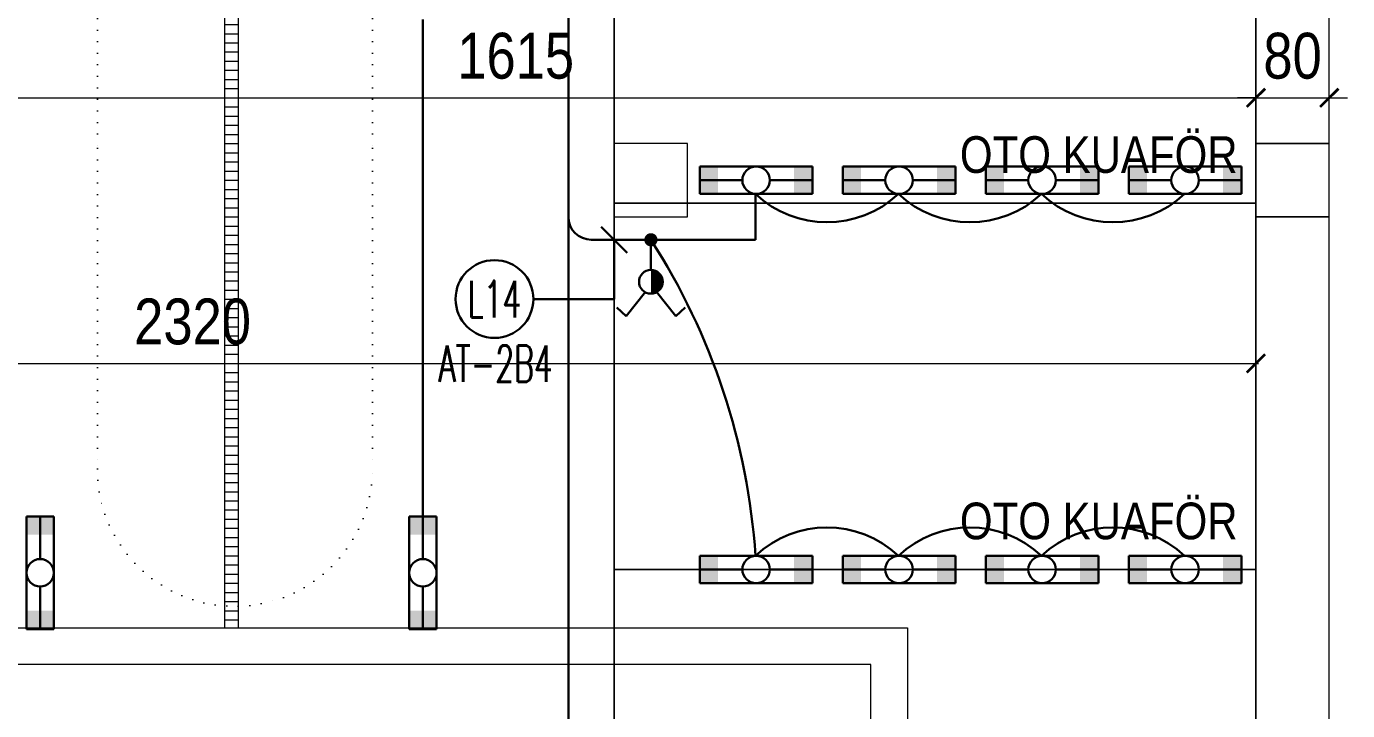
# Model space of a CAD drawing. Header units: metres. Extents: x -13316 to 152404, y -3899 to 30226.
# Drawn here: x 8119 to 9560, y 581 to 1328 of the extents above; entities that cross this region are included whole.
import ezdxf
from ezdxf.enums import TextEntityAlignment as Align

# ---------------------------------------------------------------- set-up
doc = ezdxf.new("R2010")
doc.units = ezdxf.units.M
doc.header["$LTSCALE"] = 100
doc.header["$MEASUREMENT"] = 0
doc.linetypes.add('DOT2', pattern=[0.125, 0, -0.125])
doc.linetypes.add('HIDDEN', pattern=[0.375, 0.25, -0.125])
doc.layers.get('0').update_dxf_attribs({"color": 9, "lineweight": 9})
for name, color, linetype, lineweight in [('00', 9, 'Continuous', 9), ('01', 9, 'Continuous', 9), ('06D', 9, 'Continuous', 9), ('21', 9, 'Continuous', 9), ('25', 9, 'Continuous', 9), ('E-2x36 W SIVAÜSTÜ FLUORESAN ARMATÜR (ETANŞ)', 7, 'Continuous', 30), ('E-KABLO', 7, 'Continuous', 30), ('E-KOMÜTATÖR ANAHTAR (ETANŞ)', 7, 'Continuous', 30), ('E-LINYE', 7, 'Continuous', 30)]:
    doc.layers.add(name, color=color, linetype=linetype, lineweight=lineweight)
doc.styles.add('E-YAZI', font='txttw.shx')
doc.styles.add('MuuM_TEXT-STANDART', font='ARIALN.TTF')
doc.dimstyles.new('MuuM_DIM200', dxfattribs={"dimscale": 20, "dimtxt": 2, "dimasz": 1, "dimexe": 1, "dimexo": 1, "dimgap": 1, "dimtad": 1, "dimdec": 1, "dimrnd": 0.5, "dimdsep": 46, "dimtxsty": 'MuuM_TEXT-STANDART', "dimblk": 'ARCHTICK', "dimcen": 0, "dimdle": 0.15, "dimclrd": 256, "dimclre": 256, "dimclrt": 256, "dimadec": 0, "dimazin": 0, "dimtfac": 5, "dimtdec": 1, "dimtix": 1, "dimtmove": 2, "dimatfit": 3, "dimldrblk": 'DOT', "dimfxl": 3, "dimfxlon": 1, "dimtolj": 1, "dimlwd": -1, "dimlwe": -1, "dimarcsym": 0})

# ---------------------------------------------------------------- blocks, each defined once
blk = doc.blocks.new('100_KOMÜTATÖR ANAHTAR (ETANŞ)')
at = {"layer": 'E-KOMÜTATÖR ANAHTAR (ETANŞ)', "color": 4}
for p, q in [((-1.695, 5.222), (-2.326, 4.622)), ((-0.372, 3.563), (-1.695, 5.222)), ((0.372, 3.563), (1.695, 5.222)), ((1.695, 5.222), (2.326, 4.622)), ((0, 2.053), (0, 0))]:
    blk.add_line(p, q, dxfattribs=at)
at = {"layer": 'E-KOMÜTATÖR ANAHTAR (ETANŞ)', "color": 4, "const_width": 0.81}
blk.add_lwpolyline([(0, 3.268, 0.414214), (-0.405, 2.863, 0.414214), (0, 2.458, 0.414214)], format="xyb", dxfattribs=at)
at = {"layer": 'E-KOMÜTATÖR ANAHTAR (ETANŞ)', "color": 4}
blk.add_circle((0, 2.863), 0.81, dxfattribs=at)
blk = doc.blocks.new('100_2x36 W SIVAÜSTÜ FLUORESAN ARMATÜR (ETANŞ)')
at = {"layer": 'E-2x36 W SIVAÜSTÜ FLUORESAN ARMATÜR (ETANŞ)', "color": 4}
for p, q in [((-6.15, 1.5), (6.15, 1.5)), ((-6.15, 1.5), (-6.15, -1.5)), ((6.15, 1.5), (6.15, -1.5)), ((-1.5, 0), (-6.15, 0)), ((1.5, 0), (6.15, 0)), ((-6.15, -1.5), (6.15, -1.5))]:
    blk.add_line(p, q, dxfattribs=at)
blk.add_circle((0, 0), 1.5, dxfattribs=at)
for points in [[(-4.15, 1.5), (-4.15, -1.5), (-6.15, 1.5), (-6.15, -1.5)], [(4.15, 1.5), (4.15, -1.5), (6.15, 1.5), (6.15, -1.5)]]:
    blk.add_solid(points, dxfattribs=at)
blk = doc.blocks.new('p-kolon_80x80')
blk.add_lwpolyline([(-40, -40), (40, -40), (40, 40), (-40, 40)], close=True)
blk = doc.blocks.new('2.bod.sitatik')
at = {"layer": '01'}
for p in [(8480, -7790), (9180, -7790)]:
    blk.add_blockref('p-kolon_80x80', p, dxfattribs=at)
blk = doc.blocks.new('p-ızgara')
at = {"layer": '06D'}
h = blk.add_hatch(dxfattribs=at)
h.set_pattern_fill('_USER', color=252, scale=10, angle=180, style=0, pattern_type=0)
h.set_pattern_definition([(180, (20, -8630), (-1e-15, -10), [])])
h.paths.add_polyline_path([(8015, -4975), (8015, -8278.5), (8030, -8278.5), (8030, -4975)])
blk.add_lwpolyline([(8015, -4975), (8015, -8278.5), (8030, -8278.5), (8030, -4975)], close=True, dxfattribs=at)
blk = doc.blocks.new('_ArchTick')
at = {"color": 0, "linetype": 'ByBlock', "const_width": 0.15}
blk.add_lwpolyline([(-0.5, -0.5), (0.5, 0.5)], dxfattribs=at)
blk = doc.blocks.new('*D684')
at = {"layer": '25', "transparency": 16777216}
for p, q in [((7525, -32440.8), (7525, -32360.8)), ((9140, -32440.8), (9140, -32360.8)), ((7522, -32380.8), (9143, -32380.8))]:
    blk.add_line(p, q, dxfattribs=at)
at = {"layer": '25', "transparency": 16777216, "xscale": 20, "yscale": 20, "zscale": 20, "rotation": 180}
blk.add_blockref('_ArchTick', (7525, -32380.8), dxfattribs=at)
at = {"layer": '25', "transparency": 16777216, "xscale": 20, "yscale": 20, "zscale": 20}
blk.add_blockref('_ArchTick', (9140, -32380.8), dxfattribs=at)
at = {"layer": '25', "transparency": 16777216, "insert": (8332.5, -32335.2), "char_height": 50, "attachment_point": 5, "style": 'MuuM_TEXT-STANDART'}
blk.add_mtext('\\A1;1615', dxfattribs=at)
blk = doc.blocks.new('_Dot')
at = {"color": 0, "linetype": 'ByBlock', "lineweight": -2}
blk.add_line((-0.5, 0), (-1, 0), dxfattribs=at)
at = {"color": 0, "linetype": 'ByBlock', "const_width": 0.5}
blk.add_lwpolyline([(-0.25, 0, 1), (0.25, 0, 1)], format="xyb", close=True, dxfattribs=at)
blk = doc.blocks.new('*D685')
at = {"layer": '25', "transparency": 16777216}
for p, q in [((9140, -32440.8), (9140, -32360.8)), ((9220, -32410.8), (9220, -32360.8)), ((9140, -32380.8), (9120, -32380.8)), ((9140, -32380.8), (9220, -32380.8)), ((9220, -32380.8), (9240, -32380.8))]:
    blk.add_line(p, q, dxfattribs=at)
at = {"layer": '25', "transparency": 16777216, "xscale": 20, "yscale": 20, "zscale": 20}
blk.add_blockref('_ArchTick', (9140, -32380.8), dxfattribs=at)
at = {"layer": '25', "transparency": 16777216, "xscale": 20, "yscale": 20, "zscale": 20, "rotation": 180}
blk.add_blockref('_ArchTick', (9220, -32380.8), dxfattribs=at)
at = {"layer": '25', "transparency": 16777216, "insert": (9180, -32335.2), "char_height": 50, "attachment_point": 5, "style": 'MuuM_TEXT-STANDART'}
blk.add_mtext('\\A1;80', dxfattribs=at)
blk = doc.blocks.new('*D688')
at = {"layer": '25', "transparency": 16777216}
for p, q in [((9140, -32610.8), (9140, -32690.8)), ((6820, -32730.8), (6820, -32650.8)), ((6817, -32670.8), (9143, -32670.8))]:
    blk.add_line(p, q, dxfattribs=at)
at = {"layer": '25', "transparency": 16777216, "xscale": 20, "yscale": 20, "zscale": 20, "rotation": 180}
blk.add_blockref('_ArchTick', (6820, -32670.8), dxfattribs=at)
at = {"layer": '25', "transparency": 16777216, "xscale": 20, "yscale": 20, "zscale": 20}
blk.add_blockref('_ArchTick', (9140, -32670.8), dxfattribs=at)
at = {"layer": '25', "transparency": 16777216, "insert": (7980, -32625.3), "char_height": 50, "attachment_point": 5, "style": 'MuuM_TEXT-STANDART'}
blk.add_mtext('\\A1;2320', dxfattribs=at)
blk = doc.blocks.new('p-işyeri')
at = {"color": 0, "const_width": 2}
blk.add_lwpolyline([(200, 0), (200, 700), (-200, 700), (-200, 0)], close=True, dxfattribs=at)
blk = doc.blocks.new('2.bod.Mimari')
at = {"layer": '00'}
for points in [[(9220, -7750), (9220, -7030), (9140, -7030), (9140, -7750)], [(9220, -8550), (9220, -7830), (9140, -7830), (9140, -8550)]]:
    blk.add_lwpolyline(points, close=True, dxfattribs=at)
at = {"layer": '06D', "linetype": 'DOT2'}
for points in [[(7876.12, -4350), (7876.12, -7755), (7876.12, -8105)], [(8176.12, -4350), (8176.12, -7755), (8176.12, -8105)]]:
    blk.add_lwpolyline(points, dxfattribs=at)
blk.add_lwpolyline([(7876.12, -8105, 1), (8176.12, -8105, 1)], format="xyb", dxfattribs=at)
at = {"layer": '06D'}
blk.add_lwpolyline([(1942.5, -8278.51), (8760, -8278.51), (8760, -8733.51), (8720, -8733.51), (8720, -8318.51), (1942.5, -8318.51), (1942.5, -8278.51)], dxfattribs=at)
blk.add_blockref('p-ızgara', (0, 0), dxfattribs=at)
at = {"layer": '06D', "color": 89, "linetype": 'HIDDEN', "true_color": 0x2e4d23, "rotation": 90}
for p in [(9140, -7615), (9140, -8015), (9140, -8415)]:
    blk.add_blockref('p-işyeri', p, dxfattribs=at)
at = {"layer": '21', "style": 'MuuM_TEXT-STANDART'}
for p in [(8817.08, -7793.96), (8817.08, -8193.96)]:
    blk.add_text('OTO KUAFÖR', height=40, dxfattribs=at).set_placement(p, align=Align.BOTTOM_LEFT)
at = {"layer": '25'}
for base, p1, p2, picture, middle in [((9140, -7699.98), (7525, -7959.4), (9140, -7830), '*D684', (8332.5, -7654.45)), ((9220, -7699.98), (9140, -7830), (9220, -7750), '*D685', (9180, -7654.45)), ((9140, -7990), (6820, -8249.42), (9140, -7830), '*D688', (7980, -7944.47))]:
    dim = blk.add_linear_dim(base=base, p1=p1, p2=p2, dimstyle='MuuM_DIM200', override={"dimtxt": 2.5}, dxfattribs=at)
    dim.commit()
    dim.dimension.update_dxf_attribs({"geometry": picture, "text_midpoint": middle, "insert": (0, 24680.79)})

msp = doc.modelspace()

# ---------------------------------------------------------------- linework, layer by layer
at = {"layer": 'E-KABLO', "color": 5}
for p, q in [((8710, 1905), (8710, 1120)), ((8710, 1120), (8710, 450))]:
    msp.add_line(p, q, dxfattribs=at)
at = {"layer": 'E-KABLO', "color": 6}
for p, q in [((8551.25, 1335.64), (8551.25, 792.95)), ((8914.07, 1145), (8914.07, 1095)), ((8800, 1095), (8735, 1095)), ((8800, 1095), (8914.07, 1095))]:
    msp.add_line(p, q, dxfattribs=at)
at = {"layer": 'E-KABLO', "color": 4, "linetype": 'Continuous', "const_width": 7.2}
msp.add_lwpolyline([(8803.6, 1095, -1), (8796.4, 1095, -1)], format="xyb", close=True, dxfattribs=at)
at = {"layer": 'E-KABLO', "color": 6}
for centre, radius, start, end in [((8992.03, 1227.93), 113.82, 226.7668, 313.2332), ((9148.01, 1228.05), 113.95, 226.79106, 313.20894), ((9304.04, 1228.05), 113.95, 226.79106, 313.20894), ((8735, 1120), 25, 180, 270), ((8187.75, 701.21), 727.96, 3.84279, 32.74813), ((8992.03, 667.07), 113.82, 46.7668, 133.2332), ((9148.01, 666.95), 113.95, 46.79106, 133.20894), ((9304.04, 666.95), 113.95, 46.79106, 133.20894)]:
    msp.add_arc(centre, radius, start, end, dxfattribs=at)
at = {"layer": 'E-LINYE', "color": 7, "linetype": 'Continuous'}
for p, q in [((8774.14, 1080.86), (8745.86, 1109.14)), ((8760, 1095), (8760, 1030.29)), ((8760, 1030.29), (8671.8, 1030.29))]:
    msp.add_line(p, q, dxfattribs=at)
msp.add_circle((8629.35, 1030.29), 42.44, dxfattribs=at)

# ---------------------------------------------------------------- block references
for name in ['2.bod.sitatik', '2.bod.Mimari']:
    msp.add_blockref(name, (320, 8950))
at = {"layer": 'E-2x36 W SIVAÜSTÜ FLUORESAN ARMATÜR (ETANŞ)', "xscale": 10, "yscale": 10, "zscale": 10}
for p in [(8914.77, 1160), (9070.7, 1160), (9226.73, 1160), (9382.71, 1160), (8914.77, 735), (9070.7, 735), (9226.73, 735), (9382.71, 735)]:
    msp.add_blockref('100_2x36 W SIVAÜSTÜ FLUORESAN ARMATÜR (ETANŞ)', p, dxfattribs=at)
at = {"layer": 'E-2x36 W SIVAÜSTÜ FLUORESAN ARMATÜR (ETANŞ)', "xscale": 10, "yscale": 10, "zscale": 10, "rotation": 90}
for p in [(8133.75, 731.45), (8551.25, 731.45)]:
    msp.add_blockref('100_2x36 W SIVAÜSTÜ FLUORESAN ARMATÜR (ETANŞ)', p, dxfattribs=at)
at = {"layer": 'E-KOMÜTATÖR ANAHTAR (ETANŞ)', "xscale": 16, "yscale": 16, "zscale": 16, "rotation": 180}
msp.add_blockref('100_KOMÜTATÖR ANAHTAR (ETANŞ)', (8800, 1095), dxfattribs=at)

# ---------------------------------------------------------------- texts
at = {"layer": 'E-LINYE', "color": 3, "linetype": 'Continuous', "style": 'E-YAZI', "width": 0.6}
for s, p in [('L14', (8629.35, 1030.29)), ('AT-2B4', (8630.75, 959.74))]:
    msp.add_text(s, height=40, dxfattribs=at).set_placement(p, align=Align.MIDDLE_CENTER)

doc.saveas('drawing.dxf')
